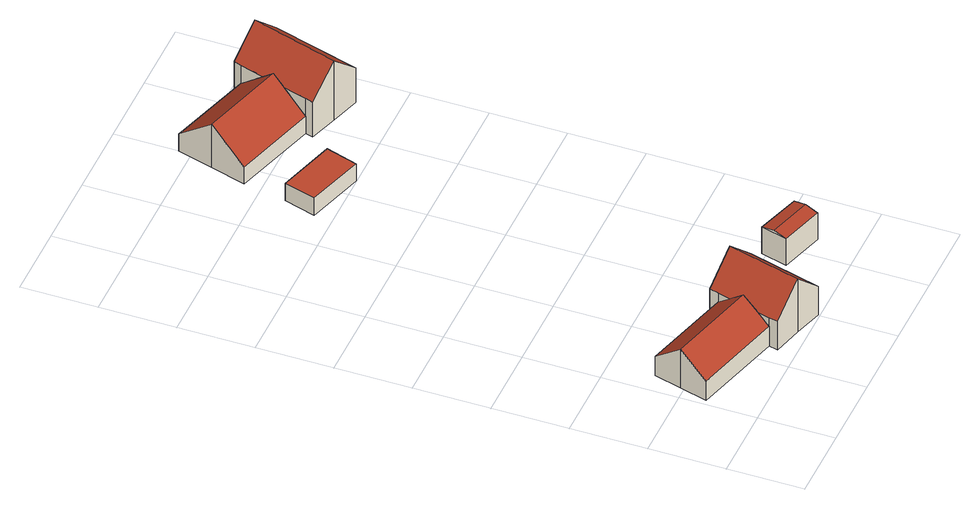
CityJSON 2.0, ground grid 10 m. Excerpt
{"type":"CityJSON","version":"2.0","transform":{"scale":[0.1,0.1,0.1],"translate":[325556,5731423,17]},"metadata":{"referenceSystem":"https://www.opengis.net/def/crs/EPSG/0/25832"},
"CityObjects":{
"building1":{"type":"Building","attributes":{"Gemeindeschluessel":"05170048","Geometrietyp2DReferenz":"3000","function":"31001_1010"},"address":[{"country":"Germany","locality":"Wesel","thoroughfareNumber":"12","thoroughfareName":"Vahnum"}],"children":["building1-1","building1-2"]},
"building1-1":{"type":"BuildingPart","attributes":{"roofType":"3100","measuredHeight":8.3},"parents":["building1"],"geometry":[{"type":"MultiSurface","lod":"2","boundaries":[[[0,1,2,3]],[[4,5,1,0]],[[6,7,8,9]],[[10,11,7,6]],[[12,13,11,10]],[[14,15,13,12]],[[3,2,15,14]],[[6,9,4,0,3,10]],[[14,12,10,3]],[[1,5,8,7,11,13,15,2]],[[4,16,17]],[[18,9,19]],[[20,18,19,8,21]],[[17,16,20,21,5]]],"semantics":{"surfaces":[{"type":"WallSurface"},{"type":"RoofSurface"},{"type":"GroundSurface"},{"type":"ClosureSurface"}],"values":[0,0,0,0,0,0,0,1,1,2,0,0,3,3]}}]},
"building1-2":{"type":"BuildingPart","attributes":{"roofType":"3100","measuredHeight":6},"parents":["building1"],"geometry":[{"type":"MultiSurface","lod":"2","boundaries":[[[22,23,24,25]],[[26,27,23,22]],[[19,8,27,26]],[[25,24,5,17]],[[25,17,28,22]],[[19,26,22,28]],[[23,27,8,21,5,24]],[[28,20,18]],[[19,18,20,21,8]],[[28,16,20]],[[20,16,17,5,21]]],"semantics":{"surfaces":[{"type":"WallSurface"},{"type":"RoofSurface"},{"type":"GroundSurface"},{"type":"ClosureSurface"}],"values":[0,0,0,0,1,1,2,0,3,0,3]}}]},
"building2":{"type":"Building","attributes":{"Geometrietyp2DReferenz":"3000","Gemeindeschluessel":"05170048","function":"31001_2724","roofType":"3100","measuredHeight":4.53},"address":[{"country":"Germany","locality":"Wesel","thoroughfareNumber":"12","thoroughfareName":"Vahnum"}],"geometry":[{"type":"Solid","lod":"2","boundaries":[[[[29,30,31,32]],[[33,34,30,29]],[[35,36,34,33]],[[32,31,36,35]],[[29,37,33]],[[35,38,32]],[[32,38,37,29]],[[33,37,38,35]],[[30,34,36,31]]]],"semantics":{"surfaces":[{"type":"WallSurface"},{"type":"RoofSurface"},{"type":"GroundSurface"}],"values":[[0,0,0,0,0,0,1,1,2]]}}]},
"building3":{"type":"Building","attributes":{"Geometrietyp2DReferenz":"3000","Gemeindeschluessel":"05170048","function":"31001_2463","roofType":"1000","measuredHeight":2.67},"address":[{"country":"Germany","locality":"Wesel","thoroughfareNumber":"13","thoroughfareName":"Vahnum"}],"geometry":[{"type":"Solid","lod":"2","boundaries":[[[[39,40,41,42]],[[43,44,40,39]],[[45,46,44,43]],[[42,41,46,45]],[[43,39,42,45]],[[40,44,46,41]]]],"semantics":{"surfaces":[{"type":"WallSurface"},{"type":"RoofSurface"},{"type":"GroundSurface"}],"values":[[0,0,0,0,1,2]]}}]},
"building4":{"type":"Building","attributes":{"Gemeindeschluessel":"05170048","Geometrietyp2DReferenz":"3000","function":"31001_1010"},"address":[{"country":"Germany","locality":"Wesel","thoroughfareNumber":"13","thoroughfareName":"Vahnum"}],"children":["building4-1","building4-2"]},
"building4-1":{"type":"BuildingPart","attributes":{"roofType":"3100","measuredHeight":9.19},"parents":["building4"],"geometry":[{"type":"MultiSurface","lod":"2","boundaries":[[[47,48,49,50]],[[51,52,48,47]],[[53,54,52,51]],[[55,56,54,53]],[[57,58,56,55]],[[59,60,61,62]],[[50,49,60,59]],[[59,62,57,55,53,50]],[[51,47,50,53]],[[48,52,54,56,58,61,60,49]],[[57,63,64]],[[65,62,66]],[[67,65,66,61,68]],[[64,63,67,68,58]]],"semantics":{"surfaces":[{"type":"WallSurface"},{"type":"RoofSurface"},{"type":"GroundSurface"},{"type":"ClosureSurface"}],"values":[0,0,0,0,0,0,0,1,1,2,0,0,3,3]}}]},
"building4-2":{"type":"BuildingPart","attributes":{"roofType":"3100","measuredHeight":6.67},"parents":["building4"],"geometry":[{"type":"MultiSurface","lod":"2","boundaries":[[[69,70,58,64]],[[71,72,70,69]],[[73,74,72,71]],[[66,61,74,73]],[[69,64,75,71]],[[66,73,71,75]],[[70,72,74,61,68,58]],[[75,67,65]],[[66,65,67,68,61]],[[75,63,67]],[[67,63,64,58,68]]],"semantics":{"surfaces":[{"type":"WallSurface"},{"type":"RoofSurface"},{"type":"GroundSurface"},{"type":"ClosureSurface"}],"values":[0,0,0,0,1,1,2,0,3,0,3]}}]}
},
"vertices":[
[124,23,54],[124,23,10],[163,13,10],[163,13,93],[127,35,54],[127,35,10],[150,120,54],[150,120,10],[147,108,10],[147,108,54],[189,110,93],[189,110,10],[228,99,54],[228,99,10],[201,2,54],[201,2,10],[132,52,54],[127,35,40],[142,91,54],[147,108,40],[137,72,54],[137,72,10],
[17,104,70],[17,104,10],[7,68,10],[7,68,40],[27,141,40],[27,141,10],[137,72,70],
[340,88,50],[340,88,9],[282,106,9],[282,106,50],[330,54,50],[330,54,9],[272,71,50],[272,71,9],[335,71,54],[277,88,54],
[163,666,36],[163,666,9],[151,624,9],[151,624,36],[240,643,36],[240,643,9],[227,601,36],[227,601,9],
[393,769,64],[393,769,10],[355,781,10],[355,781,102],[359,654,64],[359,654,10],[320,666,102],[320,666,10],[282,678,64],[282,678,10],[285,688,64],[285,688,10],[317,792,64],[317,792,10],[313,782,10],[313,782,64],[295,720,64],[285,688,36],[304,750,64],[313,782,36],[299,735,64],[299,735,10],
[172,722,36],[172,722,10],[186,769,77],[186,769,10],[200,816,36],[200,816,10],[299,735,77]
]}
